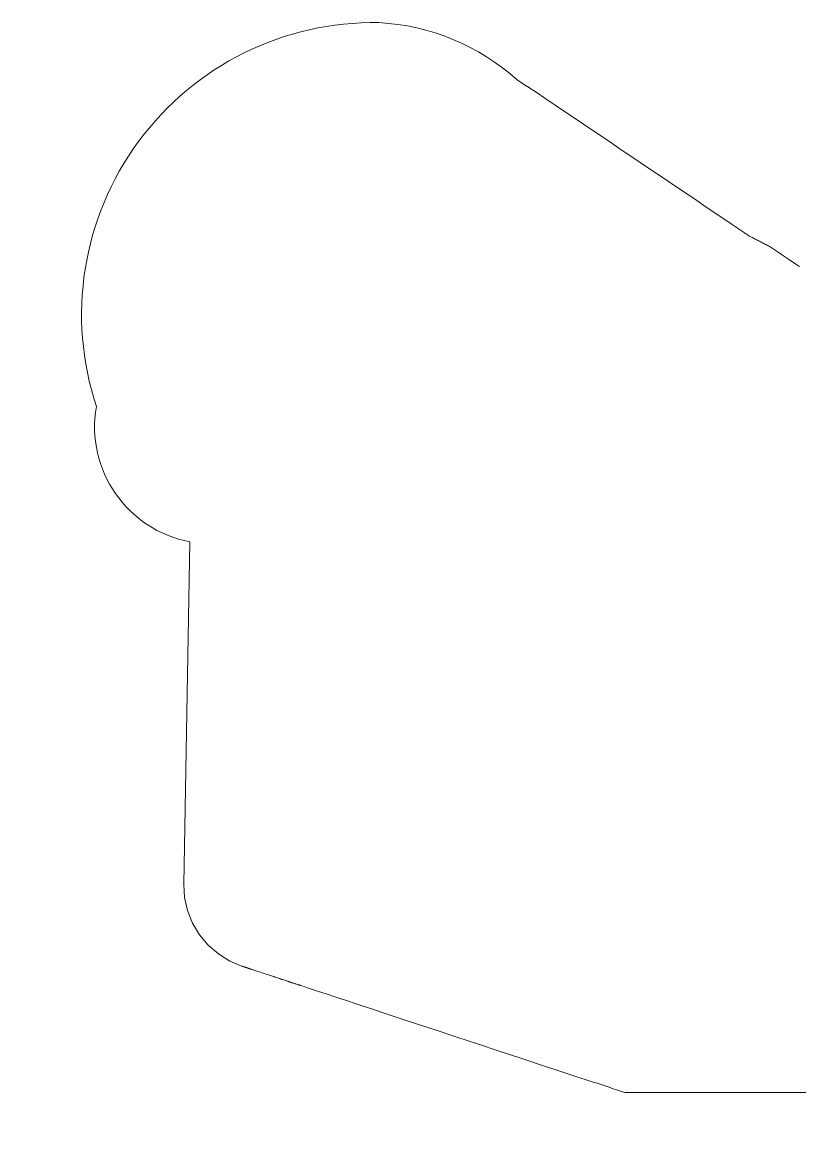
# Model space of a CAD drawing. Header units: inches. Extents: x -3905 to 10892, y 1064 to 9590.
# Drawn here: x 417.288 to 418.431, y 3838.772 to 3840.434 of the extents above; entities that cross this region are included whole.
import ezdxf

# ---------------------------------------------------------------- set-up
doc = ezdxf.new("R2010")
doc.units = ezdxf.units.IN
doc.header["$MEASUREMENT"] = 0
doc.layers.add('SECTIONS', color=70, linetype='Continuous', lineweight=0)
doc.styles.add('DS-TXT1', font='arial.ttf', dxfattribs={"oblique": 10})
doc.dimstyles.new('DS-Fraction$7', dxfattribs={"dimtxt": 0.125, "dimasz": 0.125, "dimexe": 0.06, "dimexo": 0.06, "dimgap": 0.02, "dimtad": 0, "dimdec": 3, "dimzin": 0, "dimdsep": 46, "dimlunit": 4, "dimtxsty": 'DS-TXT1', "dimblk": 'BOXFILLED', "dimcen": -0.06, "dimclrd": 256, "dimclre": 256, "dimclrt": 256, "dimadec": 0, "dimazin": 0, "dimtfac": 1, "dimtdec": 3, "dimtmove": 1, "dimatfit": 3, "dimfxl": 1, "dimfrac": 2, "dimtolj": 1, "dimtzin": 0, "dimlwd": 0, "dimlwe": -1, "dimarcsym": 0})

# ---------------------------------------------------------------- blocks, each defined once
blk = doc.blocks.new('_BoxFilled')
at = {"color": 0, "linetype": 'ByBlock', "lineweight": -2}
blk.add_line((-0.5, 0), (-1, 0), dxfattribs=at)
at = {"color": 0, "linetype": 'ByBlock'}
blk.add_solid([(-0.5, 0.5), (0.5, 0.5), (-0.5, -0.5), (0.5, -0.5)], dxfattribs=at)

msp = doc.modelspace()

# ---------------------------------------------------------------- linework, layer by layer
at = {"layer": 'SECTIONS', "linetype": 'Continuous', "lineweight": 15}
msp.add_lwpolyline([(418.43158, 3840.07525), (418.4314, 3840.07538), (418.43121, 3840.0755), (418.43103, 3840.07562), (418.43085, 3840.07575), (418.43066, 3840.07587), (418.43048, 3840.07599), (418.4303, 3840.07612), (418.43012, 3840.07624), (418.42993, 3840.07636), (418.42975, 3840.07649), (418.42957, 3840.07661), (418.42938, 3840.07673), (418.4292, 3840.07686), (418.42902, 3840.07698), (418.42883, 3840.0771), (418.42865, 3840.07723), (418.42847, 3840.07735), (418.42829, 3840.07747), (418.4281, 3840.0776), (418.42792, 3840.07772), (418.42774, 3840.07784), (418.42757, 3840.07796), (418.4274, 3840.07807), (418.42722, 3840.07819), (418.42705, 3840.07831), (418.42688, 3840.07842), (418.4267, 3840.07854), (418.42653, 3840.07866), (418.42636, 3840.07877), (418.42619, 3840.07889), (418.42601, 3840.07901), (418.42584, 3840.07912), (418.42567, 3840.07924), (418.42549, 3840.07936), (418.42532, 3840.07947), (418.42515, 3840.07959), (418.42497, 3840.07971), (418.4248, 3840.07982), (418.42463, 3840.07994), (418.42446, 3840.08006), (418.42429, 3840.08017), (418.42413, 3840.08028), (418.42396, 3840.08039), (418.4238, 3840.0805), (418.42364, 3840.08061), (418.42348, 3840.08072), (418.42331, 3840.08083), (418.42315, 3840.08094), (418.42299, 3840.08105), (418.42282, 3840.08116), (418.42266, 3840.08127), (418.4225, 3840.08138), (418.42234, 3840.08149), (418.42217, 3840.0816), (418.42201, 3840.08171), (418.42185, 3840.08182), (418.42168, 3840.08193), (418.42152, 3840.08204), (418.42136, 3840.08215), (418.42119, 3840.08226), (418.42104, 3840.08236), (418.42089, 3840.08246), (418.42073, 3840.08257), (418.42058, 3840.08267), (418.42043, 3840.08277), (418.42028, 3840.08288), (418.42012, 3840.08298), (418.41997, 3840.08308), (418.41982, 3840.08319), (418.41967, 3840.08329), (418.41951, 3840.08339), (418.41936, 3840.0835), (418.41921, 3840.0836), (418.41905, 3840.0837), (418.4189, 3840.0838), (418.41875, 3840.08391), (418.4186, 3840.08401), (418.41844, 3840.08411), (418.41829, 3840.08422), (418.41814, 3840.08432), (418.41799, 3840.08442), (418.41785, 3840.08451), (418.41771, 3840.08461), (418.41757, 3840.0847), (418.41742, 3840.0848), (418.41728, 3840.0849), (418.41714, 3840.08499), (418.417, 3840.08509), (418.41685, 3840.08519), (418.41671, 3840.08528), (418.41657, 3840.08538), (418.41643, 3840.08547), (418.41628, 3840.08557), (418.41614, 3840.08567), (418.416, 3840.08576), (418.41585, 3840.08586), (418.41571, 3840.08596), (418.41557, 3840.08605), (418.41543, 3840.08615), (418.41528, 3840.08624), (418.41515, 3840.08633), (418.41502, 3840.08642), (418.41489, 3840.08651), (418.41475, 3840.0866), (418.41462, 3840.08669), (418.41449, 3840.08678), (418.41436, 3840.08687), (418.41423, 3840.08696), (418.41409, 3840.08705), (418.41396, 3840.08714), (418.41383, 3840.08723), (418.4137, 3840.08732), (418.41356, 3840.08741), (418.41343, 3840.08749), (418.4133, 3840.08758), (418.41317, 3840.08767), (418.41303, 3840.08776), (418.4129, 3840.08785), (418.41277, 3840.08794), (418.41264, 3840.08803), (418.41252, 3840.08811), (418.41239, 3840.08819), (418.41227, 3840.08828), (418.41215, 3840.08836), (418.41203, 3840.08844), (418.4119, 3840.08852), (418.41178, 3840.08861), (418.41166, 3840.08869), (418.41154, 3840.08877), (418.41142, 3840.08885), (418.41129, 3840.08894), (418.41117, 3840.08902), (418.41105, 3840.0891), (418.41093, 3840.08918), (418.4108, 3840.08927), (418.41068, 3840.08935), (418.41056, 3840.08943), (418.41044, 3840.08951), (418.41032, 3840.0896), (418.4102, 3840.08968), (418.41008, 3840.08975), (418.40997, 3840.08983), (418.40986, 3840.0899), (418.40975, 3840.08998), (418.40964, 3840.09005), (418.40953, 3840.09013), (418.40941, 3840.0902), (418.4093, 3840.09028), (418.40919, 3840.09035), (418.40908, 3840.09043), (418.40897, 3840.09051), (418.40885, 3840.09058), (418.40874, 3840.09066), (418.40863, 3840.09073), (418.40852, 3840.09081), (418.40841, 3840.09088), (418.40829, 3840.09096), (418.40818, 3840.09103), (418.40807, 3840.09111), (418.40796, 3840.09118), (418.40786, 3840.09125), (418.40776, 3840.09132), (418.40766, 3840.09139), (418.40756, 3840.09146), (418.40745, 3840.09153), (418.40735, 3840.09159), (418.40725, 3840.09166), (418.40715, 3840.09173), (418.40705, 3840.0918), (418.40695, 3840.09187), (418.40685, 3840.09194), (418.40674, 3840.092), (418.40664, 3840.09207), (418.40654, 3840.09214), (418.40644, 3840.09221), (418.40634, 3840.09228), (418.40624, 3840.09235), (418.40613, 3840.09242), (418.40603, 3840.09248), (418.40594, 3840.09255), (418.40584, 3840.09261), (418.40575, 3840.09267), (418.40566, 3840.09273), (418.40557, 3840.0928), (418.40548, 3840.09286), (418.40539, 3840.09292), (418.4053, 3840.09298), (418.40521, 3840.09304), (418.40512, 3840.0931), (418.40502, 3840.09316), (418.40493, 3840.09323), (418.40484, 3840.09329), (418.40475, 3840.09335), (418.40466, 3840.09341), (418.40457, 3840.09347), (418.40448, 3840.09353), (418.40439, 3840.09359), (418.40429, 3840.09366), (418.4042, 3840.09372), (418.40412, 3840.09378), (418.40404, 3840.09383), (418.40396, 3840.09388), (418.40388, 3840.09394), (418.4038, 3840.09399), (418.40371, 3840.09405), (418.40363, 3840.0941), (418.40355, 3840.09416), (418.40347, 3840.09421), (418.40339, 3840.09427), (418.40331, 3840.09432), (418.40323, 3840.09437), (418.40315, 3840.09443), (418.40307, 3840.09448), (418.40299, 3840.09454), (418.40291, 3840.09459), (418.40283, 3840.09465), (418.40275, 3840.0947), (418.40266, 3840.09476), (418.40258, 3840.09481), (418.40251, 3840.09486), (418.40244, 3840.09491), (418.40237, 3840.09495), (418.4023, 3840.095), (418.40223, 3840.09505), (418.40216, 3840.0951), (418.40209, 3840.09514), (418.40202, 3840.09519), (418.40195, 3840.09524), (418.40188, 3840.09529), (418.40181, 3840.09533), (418.40174, 3840.09538), (418.40167, 3840.09543), (418.4016, 3840.09548), (418.40153, 3840.09552), (418.40146, 3840.09557), (418.40139, 3840.09562), (418.40132, 3840.09567), (418.40125, 3840.09571), (418.40117, 3840.09576), (418.40111, 3840.0958), (418.40105, 3840.09584), (418.40099, 3840.09588), (418.40093, 3840.09592), (418.40087, 3840.09596), (418.40081, 3840.096), (418.40075, 3840.09604), (418.40069, 3840.09609), (418.40063, 3840.09613), (418.40057, 3840.09617), (418.40051, 3840.09621), (418.40046, 3840.09625), (418.4004, 3840.09629), (418.40034, 3840.09633), (418.40028, 3840.09637), (418.40022, 3840.09641), (418.40016, 3840.09645), (418.4001, 3840.09649), (418.40004, 3840.09653), (418.39998, 3840.09657), (418.39994, 3840.0966), (418.3999, 3840.09662), (418.39986, 3840.09665), (418.39983, 3840.09667), (418.39979, 3840.0967), (418.39975, 3840.09672), (418.39971, 3840.09675), (418.39968, 3840.09677), (418.39964, 3840.0968), (418.3996, 3840.09682), (418.39956, 3840.09685), (418.39953, 3840.09687), (418.39949, 3840.0969), (418.39945, 3840.09692), (418.39942, 3840.09695), (418.39938, 3840.09697), (418.39934, 3840.097), (418.3993, 3840.09702), (418.39927, 3840.09705), (418.39923, 3840.09707), (418.39922, 3840.09708), (418.39921, 3840.09709), (418.3992, 3840.09709), (418.39919, 3840.0971), (418.39919, 3840.0971), (418.39918, 3840.09711), (418.39917, 3840.09711), (418.39916, 3840.09712), (418.39915, 3840.09713), (418.39914, 3840.09713), (418.39914, 3840.09714), (418.39913, 3840.09714), (418.39912, 3840.09715), (418.39911, 3840.09715), (418.3991, 3840.09716), (418.39909, 3840.09717), (418.39908, 3840.09717), (418.39908, 3840.09718), (418.39907, 3840.09718), (418.39906, 3840.09719), (418.39905, 3840.09719), (418.39904, 3840.0972), (418.39903, 3840.09721), (418.39902, 3840.09721), (418.39902, 3840.09722), (418.39901, 3840.09722), (418.399, 3840.09723), (418.39899, 3840.09723), (418.39898, 3840.09724), (418.39897, 3840.09725), (418.39896, 3840.09725), (418.39896, 3840.09726), (418.39895, 3840.09726), (418.39894, 3840.09727), (418.39893, 3840.09727), (418.39892, 3840.09728), (418.39891, 3840.09729), (418.39891, 3840.09729), (418.3989, 3840.0973), (418.39889, 3840.0973), (418.39888, 3840.09731), (418.39887, 3840.09731), (418.39886, 3840.09732), (418.39885, 3840.09733), (418.39885, 3840.09733), (418.39884, 3840.09734), (418.39883, 3840.09734), (418.39882, 3840.09735), (418.39881, 3840.09735), (418.3988, 3840.09736), (418.39879, 3840.09737), (418.39879, 3840.09737), (418.39878, 3840.09738), (418.39877, 3840.09738), (418.39876, 3840.09739), (418.39875, 3840.09739), (418.39874, 3840.0974), (418.39874, 3840.09741), (418.39873, 3840.09741), (418.39872, 3840.09742), (418.39871, 3840.09742), (418.3987, 3840.09743), (418.39869, 3840.09744), (418.39868, 3840.09744), (418.39868, 3840.09745), (418.39867, 3840.09745), (418.39866, 3840.09746), (418.39865, 3840.09746), (418.39864, 3840.09747), (418.39863, 3840.09748), (418.39862, 3840.09748), (418.39862, 3840.09749), (418.39861, 3840.09749), (418.3986, 3840.0975), (418.39859, 3840.0975), (418.39858, 3840.09751), (418.39857, 3840.09752), (418.39857, 3840.09752), (418.39856, 3840.09753), (418.39855, 3840.09753), (418.39854, 3840.09754), (418.39853, 3840.09754), (418.39852, 3840.09755), (418.39851, 3840.09756), (418.39851, 3840.09756), (418.3985, 3840.09757), (418.39849, 3840.09757), (418.39848, 3840.09758), (418.39847, 3840.09758), (418.39846, 3840.09759), (418.39845, 3840.0976), (418.39845, 3840.0976), (418.39844, 3840.09761), (418.39843, 3840.09761), (418.39842, 3840.09762), (418.39841, 3840.09762), (418.3984, 3840.09763), (418.3984, 3840.09764), (418.39839, 3840.09764), (418.39838, 3840.09765), (418.39837, 3840.09765), (418.39836, 3840.09766), (418.39835, 3840.09766), (418.39834, 3840.09767), (418.39834, 3840.09768), (418.39833, 3840.09768), (418.39832, 3840.09769), (418.39831, 3840.09769), (418.3983, 3840.0977), (418.39829, 3840.0977), (418.39828, 3840.09771), (418.39828, 3840.09772), (418.39827, 3840.09772), (418.39826, 3840.09773), (418.39825, 3840.09773), (418.39824, 3840.09774), (418.39823, 3840.09774), (418.39822, 3840.09775), (418.39822, 3840.09776), (418.39821, 3840.09776), (418.3982, 3840.09777), (418.39819, 3840.09777), (418.39818, 3840.09778), (418.39817, 3840.09779), (418.39817, 3840.09779), (418.39816, 3840.0978), (418.39815, 3840.0978), (418.39814, 3840.09781), (418.39813, 3840.09781), (418.39812, 3840.09782), (418.39811, 3840.09783), (418.39811, 3840.09783), (418.3981, 3840.09784), (418.39809, 3840.09784), (418.39808, 3840.09785), (418.39807, 3840.09785), (418.39806, 3840.09786), (418.39805, 3840.09787), (418.39805, 3840.09787), (418.39804, 3840.09788), (418.39803, 3840.09788), (418.39802, 3840.09789), (418.39801, 3840.09789), (418.398, 3840.0979), (418.398, 3840.09791), (418.39799, 3840.09791), (418.39798, 3840.09792), (418.39797, 3840.09792), (418.39796, 3840.09793), (418.39795, 3840.09793), (418.39794, 3840.09794), (418.39794, 3840.09795), (418.39793, 3840.09795), (418.39792, 3840.09796), (418.39791, 3840.09796), (418.3979, 3840.09797), (418.39789, 3840.09797), (418.39788, 3840.09798), (418.39788, 3840.09799), (418.39787, 3840.09799), (418.39786, 3840.098), (418.39785, 3840.098), (418.39784, 3840.09801), (418.39783, 3840.09801), (418.39783, 3840.09802), (418.39782, 3840.09803), (418.39781, 3840.09803), (418.3978, 3840.09804), (418.39779, 3840.09804), (418.39778, 3840.09805), (418.39777, 3840.09805), (418.39777, 3840.09806), (418.39776, 3840.09807), (418.39775, 3840.09807), (418.39774, 3840.09808), (418.39773, 3840.09808), (418.39772, 3840.09809), (418.39771, 3840.09809), (418.39771, 3840.0981), (418.3977, 3840.09811), (418.39769, 3840.09811), (418.39768, 3840.09812), (418.39767, 3840.09812), (418.39766, 3840.09813), (418.39766, 3840.09814), (418.39765, 3840.09814), (418.39764, 3840.09815), (418.39763, 3840.09815), (418.39762, 3840.09816), (418.39761, 3840.09816), (418.3976, 3840.09817), (418.3976, 3840.09818), (418.39759, 3840.09818), (418.39758, 3840.09819), (418.39757, 3840.09819), (418.39756, 3840.0982), (418.39755, 3840.0982), (418.39754, 3840.09821), (418.39754, 3840.09822), (418.39753, 3840.09822), (418.39752, 3840.09823), (418.39751, 3840.09823), (418.3975, 3840.09824), (418.39749, 3840.09824), (418.39748, 3840.09825), (418.39748, 3840.09826), (418.39747, 3840.09826), (418.39746, 3840.09827), (418.39745, 3840.09827), (418.39744, 3840.09828), (418.39743, 3840.09828), (418.39743, 3840.09829), (418.39742, 3840.0983), (418.39741, 3840.0983), (418.3974, 3840.09831), (418.39739, 3840.09831), (418.39738, 3840.09832), (418.39737, 3840.09832), (418.39737, 3840.09833), (418.39736, 3840.09834), (418.39735, 3840.09834), (418.39734, 3840.09835), (418.39733, 3840.09835), (418.39732, 3840.09836), (418.39731, 3840.09836), (418.39731, 3840.09837), (418.3973, 3840.09838), (418.39729, 3840.09838), (418.39728, 3840.09839), (418.39727, 3840.09839), (418.39726, 3840.0984), (418.39726, 3840.0984), (418.39725, 3840.09841), (418.39724, 3840.09842), (418.39723, 3840.09842), (418.39722, 3840.09843), (418.39721, 3840.09843), (418.3972, 3840.09844), (418.3972, 3840.09844), (418.39719, 3840.09845), (418.39718, 3840.09846), (418.39717, 3840.09846), (418.39716, 3840.09847), (418.39715, 3840.09847), (418.39714, 3840.09848), (418.39714, 3840.09849), (418.39713, 3840.09849), (418.39712, 3840.0985), (418.39711, 3840.0985), (418.3971, 3840.09851), (418.39709, 3840.09851), (418.39709, 3840.09852), (418.39708, 3840.09853), (418.39707, 3840.09853), (418.39706, 3840.09854), (418.39705, 3840.09854), (418.39704, 3840.09855), (418.39703, 3840.09855), (418.39703, 3840.09856), (418.39702, 3840.09857), (418.39701, 3840.09857), (418.397, 3840.09858), (418.39699, 3840.09858), (418.39698, 3840.09859), (418.39697, 3840.09859), (418.39697, 3840.0986), (418.39696, 3840.09861), (418.39695, 3840.09861), (418.39694, 3840.09862), (418.39693, 3840.09862), (418.39692, 3840.09863), (418.39692, 3840.09863), (418.39691, 3840.09864), (418.3969, 3840.09865), (418.39689, 3840.09865), (418.39688, 3840.09866), (418.39687, 3840.09866), (418.39686, 3840.09867), (418.39686, 3840.09867), (418.39685, 3840.09868), (418.39684, 3840.09869), (418.39683, 3840.09869), (418.39682, 3840.0987), (418.39681, 3840.0987), (418.3968, 3840.09871), (418.3968, 3840.09871), (418.39679, 3840.09872), (418.39678, 3840.09873), (418.39677, 3840.09873), (418.39676, 3840.09874), (418.39675, 3840.09874), (418.39674, 3840.09875), (418.39674, 3840.09875), (418.39673, 3840.09876), (418.39672, 3840.09877), (418.39671, 3840.09877), (418.3967, 3840.09878), (418.39669, 3840.09878), (418.39669, 3840.09879), (418.39668, 3840.09879), (418.39667, 3840.0988), (418.39666, 3840.09881), (418.39665, 3840.09881), (418.39664, 3840.09882), (418.39663, 3840.09882), (418.39663, 3840.09883), (418.39662, 3840.09883), (418.39661, 3840.09884), (418.3966, 3840.09885), (418.39659, 3840.09885), (418.39658, 3840.09886), (418.39657, 3840.09886), (418.39657, 3840.09887), (418.39656, 3840.09888), (418.39655, 3840.09888), (418.39654, 3840.09889), (418.39653, 3840.09889), (418.39652, 3840.0989), (418.39652, 3840.0989), (418.39651, 3840.09891), (418.3965, 3840.09892), (418.39649, 3840.09892), (418.39648, 3840.09893), (418.39647, 3840.09893), (418.39646, 3840.09894), (418.39646, 3840.09894), (418.39645, 3840.09895), (418.39644, 3840.09896), (418.39643, 3840.09896), (418.39642, 3840.09897), (418.39641, 3840.09897), (418.3964, 3840.09898), (418.3964, 3840.09898), (418.39639, 3840.09899), (418.39638, 3840.099), (418.39637, 3840.099), (418.39636, 3840.09901), (418.39635, 3840.09901), (418.39635, 3840.09902), (418.39634, 3840.09902), (418.39633, 3840.09903), (418.39632, 3840.09904), (418.39631, 3840.09904), (418.3963, 3840.09905), (418.39629, 3840.09905), (418.39629, 3840.09906), (418.39628, 3840.09906), (418.39627, 3840.09907), (418.39626, 3840.09908), (418.39625, 3840.09908), (418.39624, 3840.09909), (418.39623, 3840.09909), (418.39623, 3840.0991), (418.39622, 3840.0991), (418.39621, 3840.09911), (418.3962, 3840.09912), (418.39619, 3840.09912), (418.39618, 3840.09913), (418.39618, 3840.09913), (418.39617, 3840.09914), (418.39616, 3840.09914), (418.39615, 3840.09915), (418.39614, 3840.09916), (418.39613, 3840.09916), (418.39612, 3840.09917), (418.39612, 3840.09917), (418.39611, 3840.09918), (418.3961, 3840.09918), (418.39609, 3840.09919), (418.39608, 3840.0992), (418.39607, 3840.0992), (418.39606, 3840.09921), (418.39606, 3840.09921), (418.39605, 3840.09922), (418.39604, 3840.09923), (418.39603, 3840.09923), (418.39602, 3840.09924), (418.39601, 3840.09924), (418.396, 3840.09925), (418.396, 3840.09925), (418.39599, 3840.09926), (418.39598, 3840.09927), (418.39597, 3840.09927), (418.39596, 3840.09928), (418.39595, 3840.09928), (418.39595, 3840.09929), (418.39594, 3840.09929), (418.39593, 3840.0993), (418.39592, 3840.09931), (418.39591, 3840.09931), (418.3959, 3840.09932), (418.39589, 3840.09932), (418.39589, 3840.09933), (418.39588, 3840.09933), (418.39587, 3840.09934), (418.39586, 3840.09935), (418.39585, 3840.09935), (418.39584, 3840.09936), (418.39583, 3840.09936), (418.39583, 3840.09937), (418.39582, 3840.09937), (418.39581, 3840.09938), (418.3958, 3840.09939), (418.39579, 3840.09939), (418.39578, 3840.0994), (418.39578, 3840.0994), (418.39577, 3840.09941), (418.39576, 3840.09941), (418.39575, 3840.09942), (418.39574, 3840.09943), (418.39573, 3840.09943), (418.39572, 3840.09944), (418.39572, 3840.09944), (418.39571, 3840.09945), (418.3957, 3840.09945), (418.39569, 3840.09946), (418.39568, 3840.09947), (418.39567, 3840.09947), (418.39566, 3840.09948), (418.39566, 3840.09948), (418.39565, 3840.09949), (418.39564, 3840.09949), (418.39563, 3840.0995), (418.39562, 3840.09951), (418.39561, 3840.09951), (418.39561, 3840.09952), (418.3956, 3840.09952), (418.39559, 3840.09953), (418.39558, 3840.09953), (418.39557, 3840.09954), (418.39556, 3840.09955), (418.39555, 3840.09955), (418.39555, 3840.09956), (418.39554, 3840.09956), (418.39553, 3840.09957), (418.39552, 3840.09958), (418.39551, 3840.09958), (418.3955, 3840.09959), (418.39549, 3840.09959), (418.39549, 3840.0996), (418.39548, 3840.0996), (418.39547, 3840.09961), (418.39546, 3840.09962), (418.39545, 3840.09962), (418.39544, 3840.09963), (418.39544, 3840.09963), (418.39543, 3840.09964), (418.39542, 3840.09964), (418.39541, 3840.09965), (418.3954, 3840.09966), (418.39539, 3840.09966), (418.39538, 3840.09967), (418.39538, 3840.09967), (418.39537, 3840.09968), (418.39536, 3840.09968), (418.39535, 3840.09969), (418.39534, 3840.0997), (418.39533, 3840.0997), (418.39532, 3840.09971), (418.39532, 3840.09971), (418.39531, 3840.09972), (418.3953, 3840.09972), (418.39529, 3840.09973), (418.39528, 3840.09974), (418.39527, 3840.09974), (418.39526, 3840.09975), (418.39526, 3840.09975), (418.39525, 3840.09976), (418.39524, 3840.09976), (418.39523, 3840.09977), (418.39522, 3840.09978), (418.39521, 3840.09978), (418.39521, 3840.09979), (418.3952, 3840.09979), (418.39519, 3840.0998), (418.39518, 3840.0998), (418.39517, 3840.09981), (418.39516, 3840.09982), (418.39515, 3840.09982), (418.39515, 3840.09983), (418.39514, 3840.09983), (418.39513, 3840.09984), (418.39512, 3840.09984), (418.39511, 3840.09985), (418.3951, 3840.09986), (418.39509, 3840.09986), (418.39509, 3840.09987), (418.39508, 3840.09987), (418.39507, 3840.09988), (418.39506, 3840.09988), (418.39505, 3840.09989), (418.39504, 3840.0999), (418.39504, 3840.0999), (418.39503, 3840.09991), (418.39502, 3840.09991), (418.39501, 3840.09992), (418.395, 3840.09993), (418.39499, 3840.09993), (418.39498, 3840.09994), (418.39498, 3840.09994), (418.39497, 3840.09995), (418.39496, 3840.09995), (418.39495, 3840.09996), (418.39494, 3840.09997), (418.39493, 3840.09997), (418.39492, 3840.09998), (418.39492, 3840.09998), (418.39491, 3840.09999), (418.3949, 3840.09999), (418.39489, 3840.1), (418.39488, 3840.10001), (418.39487, 3840.10001), (418.39487, 3840.10002), (418.39486, 3840.10002), (418.39485, 3840.10003), (418.39484, 3840.10003), (418.39483, 3840.10004), (418.39482, 3840.10005), (418.39481, 3840.10005), (418.39481, 3840.10006), (418.3948, 3840.10006), (418.39479, 3840.10007), (418.39478, 3840.10007), (418.39477, 3840.10008), (418.39476, 3840.10009), (418.39475, 3840.10009), (418.39475, 3840.1001), (418.39474, 3840.1001), (418.39473, 3840.10011), (418.39472, 3840.10011), (418.39471, 3840.10012), (418.3947, 3840.10013), (418.39469, 3840.10013), (418.39469, 3840.10014), (418.39468, 3840.10014), (418.39467, 3840.10015), (418.39466, 3840.10015), (418.39465, 3840.10016), (418.39464, 3840.10017), (418.39464, 3840.10017), (418.39463, 3840.10018), (418.39462, 3840.10018), (418.39461, 3840.10019), (418.3946, 3840.10019), (418.39459, 3840.1002), (418.39458, 3840.10021), (418.39458, 3840.10021), (418.39457, 3840.10022), (418.39456, 3840.10022), (418.39455, 3840.10023), (418.39454, 3840.10023), (418.39453, 3840.10024), (418.39452, 3840.10025), (418.39452, 3840.10025), (418.39451, 3840.10026), (418.3945, 3840.10026), (418.39449, 3840.10027), (418.39448, 3840.10028), (418.39447, 3840.10028), (418.39447, 3840.10029), (418.39446, 3840.10029), (418.39445, 3840.1003), (418.39444, 3840.1003), (418.39443, 3840.10031), (418.39442, 3840.10032), (418.39441, 3840.10032), (418.39441, 3840.10033), (418.3944, 3840.10033), (418.39439, 3840.10034), (418.39438, 3840.10034), (418.39437, 3840.10035), (418.39436, 3840.10036), (418.39435, 3840.10036), (418.39435, 3840.10037), (418.39434, 3840.10037), (418.39433, 3840.10038), (418.39432, 3840.10038), (418.39431, 3840.10039), (418.3943, 3840.1004), (418.3943, 3840.1004), (418.39429, 3840.10041), (418.39428, 3840.10041), (418.39427, 3840.10042), (418.39426, 3840.10042), (418.39425, 3840.10043), (418.39424, 3840.10044), (418.39424, 3840.10044), (418.39423, 3840.10045), (418.39422, 3840.10045), (418.39421, 3840.10046), (418.3942, 3840.10046), (418.39419, 3840.10047), (418.39418, 3840.10048), (418.39418, 3840.10048), (418.39417, 3840.10049), (418.39416, 3840.10049), (418.39415, 3840.1005), (418.39414, 3840.1005), (418.39413, 3840.10051), (418.39413, 3840.10052), (418.39412, 3840.10052), (418.39411, 3840.10053), (418.3941, 3840.10053), (418.39409, 3840.10054), (418.39408, 3840.10054), (418.39407, 3840.10055), (418.39407, 3840.10056), (418.39406, 3840.10056), (418.39405, 3840.10057), (418.39404, 3840.10057), (418.39403, 3840.10058), (418.39402, 3840.10058), (418.39401, 3840.10059), (418.39401, 3840.1006), (418.394, 3840.1006), (418.39399, 3840.10061), (418.39398, 3840.10061), (418.39397, 3840.10062), (418.39396, 3840.10063), (418.39395, 3840.10063), (418.39395, 3840.10064), (418.39394, 3840.10064), (418.39393, 3840.10065), (418.39392, 3840.10065), (418.39391, 3840.10066), (418.3939, 3840.10067), (418.3939, 3840.10067), (418.39389, 3840.10068), (418.39388, 3840.10068), (418.39387, 3840.10069), (418.39386, 3840.10069), (418.39385, 3840.1007), (418.39384, 3840.10071), (418.39384, 3840.10071), (418.39383, 3840.10072), (418.39382, 3840.10072), (418.39381, 3840.10073), (418.3938, 3840.10073), (418.39379, 3840.10074), (418.39378, 3840.10075), (418.39378, 3840.10075), (418.39377, 3840.10076), (418.39376, 3840.10076), (418.39375, 3840.10077), (418.39374, 3840.10077), (418.39373, 3840.10078), (418.39373, 3840.10079), (418.39372, 3840.10079), (418.39371, 3840.1008), (418.3937, 3840.1008), (418.39369, 3840.10081), (418.39368, 3840.10081), (418.39367, 3840.10082), (418.39367, 3840.10083), (418.39366, 3840.10083), (418.39365, 3840.10084), (418.39364, 3840.10084), (418.39363, 3840.10085), (418.39362, 3840.10085), (418.39361, 3840.10086), (418.39361, 3840.10087), (418.3936, 3840.10087), (418.39359, 3840.10088), (418.39358, 3840.10088), (418.39357, 3840.10089), (418.39356, 3840.10089), (418.39356, 3840.1009), (418.39355, 3840.10091), (418.39354, 3840.10091), (418.39353, 3840.10092), (418.39352, 3840.10092), (418.39351, 3840.10093), (418.3935, 3840.10093), (418.3935, 3840.10094), (418.39349, 3840.10095), (418.39348, 3840.10095), (418.39347, 3840.10096), (418.39346, 3840.10096), (418.39345, 3840.10097), (418.39344, 3840.10097), (418.39344, 3840.10098), (418.39343, 3840.10099), (418.39342, 3840.10099), (418.39341, 3840.101), (418.3934, 3840.101), (418.39339, 3840.10101), (418.39339, 3840.10102), (418.39338, 3840.10102), (418.39337, 3840.10103), (418.39336, 3840.10103), (418.39335, 3840.10104), (418.39334, 3840.10104), (418.39333, 3840.10105), (418.39333, 3840.10106), (418.39332, 3840.10106), (418.39331, 3840.10107), (418.3933, 3840.10107), (418.39329, 3840.10108), (418.39328, 3840.10108), (418.39327, 3840.10109), (418.39327, 3840.1011), (418.39326, 3840.1011), (418.39325, 3840.10111), (418.39324, 3840.10111), (418.39323, 3840.10112), (418.39322, 3840.10112), (418.39321, 3840.10113), (418.39321, 3840.10114), (418.3932, 3840.10114), (418.39319, 3840.10115), (418.39318, 3840.10115), (418.39317, 3840.10116), (418.39316, 3840.10116), (418.39316, 3840.10117), (418.39315, 3840.10118), (418.39314, 3840.10118), (418.39313, 3840.10119), (418.39312, 3840.10119), (418.39311, 3840.1012), (418.3931, 3840.1012), (418.3931, 3840.10121), (418.39309, 3840.10122), (418.39308, 3840.10122), (418.39307, 3840.10123), (418.39306, 3840.10123), (418.39305, 3840.10124), (418.39304, 3840.10124), (418.39304, 3840.10125), (418.39303, 3840.10126), (418.39302, 3840.10126), (418.39301, 3840.10127), (418.393, 3840.10127), (418.39299, 3840.10128), (418.39299, 3840.10128), (418.39298, 3840.10129), (418.39297, 3840.1013), (418.39296, 3840.1013), (418.39295, 3840.10131), (418.39294, 3840.10131), (418.39293, 3840.10132), (418.39293, 3840.10132), (418.39292, 3840.10133), (418.39291, 3840.10134), (418.3929, 3840.10134), (418.39289, 3840.10135), (418.39288, 3840.10135), (418.39287, 3840.10136), (418.39287, 3840.10137), (418.39286, 3840.10137), (418.39285, 3840.10138), (418.39284, 3840.10138), (418.39283, 3840.10139), (418.39282, 3840.10139), (418.39282, 3840.1014), (418.39281, 3840.10141), (418.3928, 3840.10141), (418.39279, 3840.10142), (418.39278, 3840.10142), (418.39277, 3840.10143), (418.39276, 3840.10143), (418.39276, 3840.10144), (418.39275, 3840.10145), (418.39274, 3840.10145), (418.39273, 3840.10146), (418.39272, 3840.10146), (418.39271, 3840.10147), (418.3927, 3840.10147), (418.3927, 3840.10148), (418.39269, 3840.10149), (418.39268, 3840.10149), (418.39267, 3840.1015), (418.39266, 3840.1015), (418.39265, 3840.10151), (418.39265, 3840.10151), (418.39264, 3840.10152), (418.39263, 3840.10153), (418.39262, 3840.10153), (418.39261, 3840.10154), (418.3926, 3840.10154), (418.39259, 3840.10155), (418.39259, 3840.10155), (418.39258, 3840.10156), (418.39257, 3840.10157), (418.39256, 3840.10157), (418.39255, 3840.10158), (418.39254, 3840.10158), (418.39253, 3840.10159), (418.39253, 3840.10159), (418.39252, 3840.1016), (418.39251, 3840.10161), (418.3925, 3840.10161), (418.39249, 3840.10162), (418.39248, 3840.10162), (418.39247, 3840.10163), (418.39247, 3840.10163), (418.39246, 3840.10164), (418.39245, 3840.10165), (418.39244, 3840.10165), (418.39243, 3840.10166), (418.39242, 3840.10166), (418.39242, 3840.10167), (418.39241, 3840.10167), (418.3924, 3840.10168), (418.39239, 3840.10169), (418.39238, 3840.10169), (418.39237, 3840.1017), (418.39236, 3840.1017), (418.39236, 3840.10171), (418.39235, 3840.10172), (418.39234, 3840.10172), (418.39233, 3840.10173), (418.39232, 3840.10173), (418.39231, 3840.10174), (418.3923, 3840.10174), (418.3923, 3840.10175), (418.39229, 3840.10176), (418.39228, 3840.10176), (418.39227, 3840.10177), (418.39226, 3840.10177), (418.39225, 3840.10178), (418.39225, 3840.10178), (418.39224, 3840.10179), (418.39223, 3840.1018), (418.39222, 3840.1018), (418.39221, 3840.10181), (418.3922, 3840.10181), (418.39219, 3840.10182), (418.39219, 3840.10182), (418.39218, 3840.10183), (418.39217, 3840.10184), (418.39216, 3840.10184), (418.39215, 3840.10185), (418.39214, 3840.10185), (418.39213, 3840.10186), (418.39213, 3840.10186), (418.39212, 3840.10187), (418.39211, 3840.10188), (418.3921, 3840.10188), (418.39209, 3840.10189), (418.39208, 3840.10189), (418.39208, 3840.1019), (418.39207, 3840.1019), (418.39206, 3840.10191), (418.39205, 3840.10192), (418.39204, 3840.10192), (418.39203, 3840.10193), (418.39202, 3840.10193), (418.39202, 3840.10194), (418.39201, 3840.10194), (418.392, 3840.10195), (418.39199, 3840.10196), (418.39198, 3840.10196), (418.39197, 3840.10197), (418.39196, 3840.10197), (418.39196, 3840.10198), (418.39195, 3840.10198), (418.39194, 3840.10199), (418.39193, 3840.102), (418.39192, 3840.102), (418.39191, 3840.10201), (418.39191, 3840.10201), (418.3919, 3840.10202), (418.39189, 3840.10202), (418.39188, 3840.10203), (418.39187, 3840.10204), (418.39186, 3840.10204), (418.39185, 3840.10205), (418.39185, 3840.10205), (418.39184, 3840.10206), (418.39183, 3840.10207), (418.39182, 3840.10207), (418.39181, 3840.10208), (418.3918, 3840.10208), (418.39179, 3840.10209), (418.39179, 3840.10209), (418.39178, 3840.1021), (418.39177, 3840.10211), (418.39176, 3840.10211), (418.39175, 3840.10212), (418.39174, 3840.10212), (418.39173, 3840.10213), (418.39173, 3840.10213), (418.39172, 3840.10214), (418.39171, 3840.10215), (418.3917, 3840.10215), (418.39169, 3840.10216), (418.39168, 3840.10216), (418.39168, 3840.10217), (418.39167, 3840.10217), (418.39166, 3840.10218), (418.39165, 3840.10219), (418.39164, 3840.10219), (418.39163, 3840.1022), (418.39162, 3840.1022), (418.39162, 3840.10221), (418.39161, 3840.10221), (418.3916, 3840.10222), (418.39159, 3840.10223), (418.39158, 3840.10223), (418.39157, 3840.10224), (418.39156, 3840.10224), (418.39156, 3840.10225), (418.39155, 3840.10225), (418.39154, 3840.10226), (418.39153, 3840.10227), (418.39152, 3840.10227), (418.39151, 3840.10228), (418.39151, 3840.10228), (418.3915, 3840.10229), (418.39149, 3840.10229), (418.39148, 3840.1023), (418.39147, 3840.10231), (418.39146, 3840.10231), (418.39145, 3840.10232), (418.39145, 3840.10232), (418.39144, 3840.10233), (418.39143, 3840.10233), (418.39142, 3840.10234), (418.39141, 3840.10235), (418.3914, 3840.10235), (418.39139, 3840.10236), (418.39139, 3840.10236), (418.39138, 3840.10237), (418.39137, 3840.10237), (418.39136, 3840.10238), (418.39135, 3840.10239), (418.39134, 3840.10239), (418.39134, 3840.1024), (418.39133, 3840.1024), (418.39132, 3840.10241), (418.39131, 3840.10242), (418.3913, 3840.10242), (418.39129, 3840.10243), (418.39128, 3840.10243), (418.39128, 3840.10244), (418.39127, 3840.10244), (418.39126, 3840.10245), (418.39125, 3840.10246), (418.39124, 3840.10246), (418.39123, 3840.10247), (418.39122, 3840.10247), (418.39122, 3840.10248), (418.39121, 3840.10248), (418.3912, 3840.10249), (418.39119, 3840.1025), (418.39118, 3840.1025), (418.39117, 3840.10251), (418.39117, 3840.10251), (418.39116, 3840.10252), (418.39115, 3840.10252), (418.39114, 3840.10253), (418.39113, 3840.10254), (418.39112, 3840.10254), (418.39111, 3840.10255), (418.39111, 3840.10255), (418.3911, 3840.10256), (418.39109, 3840.10256), (418.39108, 3840.10257), (418.39107, 3840.10258), (418.39106, 3840.10258), (418.39105, 3840.10259), (418.39105, 3840.10259), (418.39104, 3840.1026), (418.39103, 3840.1026), (418.39102, 3840.10261), (418.39101, 3840.10262), (418.391, 3840.10262), (418.39099, 3840.10263), (418.39099, 3840.10263), (418.39098, 3840.10264), (418.39097, 3840.10264), (418.39096, 3840.10265), (418.39095, 3840.10266), (418.39094, 3840.10266), (418.39094, 3840.10267), (418.39093, 3840.10267), (418.39092, 3840.10268), (418.39091, 3840.10268), (418.3909, 3840.10269), (418.39089, 3840.1027), (418.39088, 3840.1027), (418.39088, 3840.10271), (418.39087, 3840.10271), (418.39086, 3840.10272), (418.39085, 3840.10272), (418.39084, 3840.10273), (418.39083, 3840.10274), (418.39082, 3840.10274), (418.39082, 3840.10275), (418.39081, 3840.10275), (418.3908, 3840.10276), (418.39079, 3840.10277), (418.39078, 3840.10277), (418.39077, 3840.10278), (418.39077, 3840.10278), (418.39076, 3840.10279), (418.39075, 3840.10279), (418.39074, 3840.1028), (418.39073, 3840.10281), (418.39072, 3840.10281), (418.39071, 3840.10282), (418.39071, 3840.10282), (418.3907, 3840.10283), (418.39069, 3840.10283), (418.39068, 3840.10284), (418.39067, 3840.10285), (418.39066, 3840.10285), (418.39065, 3840.10286), (418.39065, 3840.10286), (418.39064, 3840.10287), (418.39063, 3840.10287), (418.39062, 3840.10288), (418.39061, 3840.10289), (418.3906, 3840.10289), (418.3906, 3840.1029), (418.39059, 3840.1029), (418.39058, 3840.10291), (418.39057, 3840.10291), (418.39056, 3840.10292), (418.39055, 3840.10293), (418.39054, 3840.10293), (418.39054, 3840.10294), (418.39053, 3840.10294), (418.39052, 3840.10295), (418.39051, 3840.10295), (418.3905, 3840.10296), (418.39049, 3840.10297), (418.39048, 3840.10297), (418.39048, 3840.10298), (418.39047, 3840.10298), (418.39046, 3840.10299), (418.39045, 3840.10299), (418.39044, 3840.103), (418.39043, 3840.10301), (418.39043, 3840.10301), (418.39042, 3840.10302), (418.39041, 3840.10302), (418.3904, 3840.10303), (418.39039, 3840.10303), (418.39038, 3840.10304), (418.39037, 3840.10305), (418.39037, 3840.10305), (418.39036, 3840.10306), (418.39035, 3840.10306), (418.39034, 3840.10307), (418.39033, 3840.10307), (418.39032, 3840.10308), (418.39031, 3840.10309), (418.39031, 3840.10309), (418.3903, 3840.1031), (418.39029, 3840.1031), (418.39028, 3840.10311), (418.39027, 3840.10311), (418.39026, 3840.10312), (418.39025, 3840.10313), (418.39025, 3840.10313), (418.39024, 3840.10314), (418.39023, 3840.10314), (418.39022, 3840.10315), (418.39021, 3840.10316), (418.3902, 3840.10316), (418.3902, 3840.10317), (418.39019, 3840.10317), (418.39018, 3840.10318), (418.39017, 3840.10318), (418.39016, 3840.10319), (418.39015, 3840.1032), (418.39014, 3840.1032), (418.39014, 3840.10321), (418.39013, 3840.10321), (418.39012, 3840.10322), (418.39011, 3840.10322), (418.3901, 3840.10323), (418.39009, 3840.10324), (418.39008, 3840.10324), (418.39008, 3840.10325), (418.39007, 3840.10325), (418.39006, 3840.10326), (418.39005, 3840.10326), (418.39004, 3840.10327), (418.39003, 3840.10328), (418.39003, 3840.10328), (418.39002, 3840.10329), (418.39001, 3840.10329), (418.39, 3840.1033), (418.38999, 3840.1033), (418.38998, 3840.10331), (418.38997, 3840.10332), (418.38997, 3840.10332), (418.38996, 3840.10333), (418.38995, 3840.10333), (418.38994, 3840.10334), (418.38993, 3840.10334), (418.38992, 3840.10335), (418.38991, 3840.10336), (418.38991, 3840.10336), (418.3899, 3840.10337), (418.38989, 3840.10337), (418.38988, 3840.10338), (418.38987, 3840.10338), (418.38986, 3840.10339), (418.38986, 3840.1034), (418.38985, 3840.1034), (418.38984, 3840.10341), (418.38983, 3840.10341), (418.38982, 3840.10342), (418.38981, 3840.10342), (418.3898, 3840.10343), (418.3898, 3840.10344), (418.38979, 3840.10344), (418.38978, 3840.10345), (418.38977, 3840.10345), (418.38976, 3840.10346), (418.38975, 3840.10346), (418.38973, 3840.10348), (418.38971, 3840.1035), (418.38968, 3840.10351), (418.38965, 3840.10353), (418.38963, 3840.10355), (418.3896, 3840.10357), (418.38957, 3840.10359), (418.38955, 3840.1036), (418.38952, 3840.10362), (418.38949, 3840.10364), (418.38947, 3840.10366), (418.38944, 3840.10368), (418.38941, 3840.10369), (418.38939, 3840.10371), (418.38936, 3840.10373), (418.38933, 3840.10375), (418.38931, 3840.10377), (418.38928, 3840.10378), (418.38925, 3840.1038), (418.38923, 3840.10382), (418.38919, 3840.10385), (418.38914, 3840.10388), (418.3891, 3840.10391), (418.38906, 3840.10393), (418.38901, 3840.10396), (418.38897, 3840.10399), (418.38892, 3840.10402), (418.38888, 3840.10405), (418.38884, 3840.10408), (418.38879, 3840.10411), (418.38875, 3840.10414), (418.38871, 3840.10417), (418.38866, 3840.1042), (418.38862, 3840.10423), (418.38857, 3840.10426), (418.38853, 3840.10429), (418.38849, 3840.10432), (418.38844, 3840.10435), (418.3884, 3840.10438), (418.38836, 3840.10441), (418.38831, 3840.10444), (418.38827, 3840.10446), (418.38823, 3840.10449), (418.38819, 3840.10452), (418.38815, 3840.10455), (418.38811, 3840.10457), (418.38807, 3840.1046), (418.38803, 3840.10463), (418.38799, 3840.10466), (418.38795, 3840.10468), (418.38791, 3840.10471), (418.38787, 3840.10474), (418.38783, 3840.10477), (418.38778, 3840.10479), (418.38774, 3840.10482), (418.3877, 3840.10485), (418.38766, 3840.10488), (418.38762, 3840.1049), (418.38758, 3840.10493), (418.38754, 3840.10496), (418.38619, 3840.10565), (418.38469, 3840.10641), (418.38319, 3840.10718), (418.38169, 3840.10794), (418.3802, 3840.1087), (418.3787, 3840.10947), (418.3772, 3840.11023), (418.3757, 3840.111), (418.3742, 3840.11176), (418.37271, 3840.11253), (418.37121, 3840.11329), (418.36971, 3840.11405), (418.36821, 3840.11482), (418.36671, 3840.11558), (418.36521, 3840.11635), (418.36372, 3840.11711), (418.36222, 3840.11787), (418.36072, 3840.11864), (418.35922, 3840.1194), (418.35772, 3840.12017), (418.35706, 3840.12061), (418.35573, 3840.12151), (418.35441, 3840.1224), (418.35308, 3840.1233), (418.35176, 3840.12419), (418.35043, 3840.12509), (418.3491, 3840.12598), (418.34778, 3840.12688), (418.34645, 3840.12777), (418.34512, 3840.12867), (418.3438, 3840.12956), (418.34247, 3840.13046), (418.34114, 3840.13135), (418.33982, 3840.13224), (418.33849, 3840.13314), (418.33717, 3840.13403), (418.33584, 3840.13493), (418.33451, 3840.13582), (418.33319, 3840.13672), (418.33186, 3840.13761), (418.32216, 3840.14416), (418.30826, 3840.15353), (418.29436, 3840.1629), (418.28047, 3840.17228), (418.26657, 3840.18165), (418.25267, 3840.19103), (418.23877, 3840.2004), (418.22488, 3840.20977), (418.21098, 3840.21915), (418.19708, 3840.22852), (418.18319, 3840.23789), (418.16929, 3840.24727), (418.15539, 3840.25664), (418.1415, 3840.26601), (418.1276, 3840.27539), (418.1137, 3840.28476), (418.09981, 3840.29413), (418.08591, 3840.30351), (418.07201, 3840.31288), (418.05812, 3840.32225), (418.04422, 3840.33163), (418.03483, 3840.33795), (418.03446, 3840.33817), (418.03409, 3840.33839), (418.03373, 3840.3386), (418.03336, 3840.33882), (418.03299, 3840.33904), (418.03263, 3840.33925), (418.03226, 3840.33947), (418.03189, 3840.33969), (418.03153, 3840.3399), (418.03116, 3840.34012), (418.03079, 3840.34034), (418.03043, 3840.34055), (418.03006, 3840.34077), (418.02969, 3840.34099), (418.02933, 3840.3412), (418.02896, 3840.34142), (418.02859, 3840.34164), (418.02823, 3840.34185), (418.02786, 3840.34207), (418.02749, 3840.34229), (418.02713, 3840.3425), (418.01612, 3840.3499, 0.1717835), (417.81268, 3840.4341, 0.5168542), (417.39706, 3839.86934, 0.4102705), (417.53466, 3839.67035), (417.52567, 3839.16721), (417.5269, 3839.1474), (417.53124, 3839.12802), (417.5386, 3839.10959), (417.54878, 3839.09254), (417.56153, 3839.07734), (417.57654, 3839.06432), (417.59335, 3839.05388), (417.61065, 3839.04655), (417.61141, 3839.0463), (417.61148, 3839.04627), (417.61153, 3839.04626), (417.61158, 3839.04624), (417.61165, 3839.04622), (417.61172, 3839.04619), (417.6118, 3839.04617), (417.61189, 3839.04614), (417.612, 3839.0461), (417.61211, 3839.04606), (417.61223, 3839.04602), (417.61236, 3839.04598), (417.61251, 3839.04593), (417.61266, 3839.04588), (417.61282, 3839.04583), (417.61299, 3839.04577), (417.61317, 3839.04572), (417.61335, 3839.04566), (417.61352, 3839.0456), (417.61369, 3839.04554), (417.61384, 3839.04549), (417.61399, 3839.04544), (417.61413, 3839.0454), (417.61428, 3839.04535), (417.61442, 3839.0453), (417.61456, 3839.04526), (417.6147, 3839.04521), (417.61485, 3839.04516), (417.615, 3839.04511), (417.61517, 3839.04506), (417.61534, 3839.045), (417.61553, 3839.04494), (417.61573, 3839.04487), (417.61594, 3839.0448), (417.61618, 3839.04472), (417.61643, 3839.04464), (417.6167, 3839.04455), (417.617, 3839.04445), (417.61732, 3839.04434), (417.61767, 3839.04423), (417.61805, 3839.0441), (417.61846, 3839.04397), (417.61891, 3839.04382), (417.61938, 3839.04367), (417.6199, 3839.0435), (417.62045, 3839.04331), (417.62104, 3839.04312), (417.62167, 3839.04291), (417.62235, 3839.04269), (417.62307, 3839.04245), (417.62385, 3839.04219), (417.62467, 3839.04192), (417.62555, 3839.04163), (417.62653, 3839.04131), (417.62762, 3839.04095), (417.62881, 3839.04056), (417.63012, 3839.04013), (417.63154, 3839.03966), (417.63309, 3839.03915), (417.63476, 3839.0386), (417.63656, 3839.038), (417.6385, 3839.03736), (417.64057, 3839.03668), (417.64279, 3839.03595), (417.64516, 3839.03516), (417.64769, 3839.03433), (417.65037, 3839.03345), (417.65321, 3839.03251), (417.65623, 3839.03152), (417.65759, 3839.03107), (417.65779, 3839.031), (417.65799, 3839.03094), (417.65818, 3839.03087), (417.65836, 3839.03081), (417.65854, 3839.03075), (417.65871, 3839.0307), (417.65887, 3839.03065), (417.65902, 3839.03059), (417.65917, 3839.03055), (417.65931, 3839.0305), (417.65945, 3839.03045), (417.65958, 3839.03041), (417.6597, 3839.03037), (417.65982, 3839.03033), (417.65993, 3839.0303), (417.66003, 3839.03026), (417.66013, 3839.03023), (417.66023, 3839.0302), (417.66037, 3839.03015), (417.66172, 3839.02971), (417.6635, 3839.02912), (417.66523, 3839.02855), (417.66688, 3839.028), (417.66847, 3839.02748), (417.66997, 3839.02699), (417.67139, 3839.02652), (417.67272, 3839.02608), (417.67399, 3839.02566), (417.67517, 3839.02527), (417.67629, 3839.0249), (417.67733, 3839.02456), (417.67829, 3839.02424), (417.67917, 3839.02395), (417.67997, 3839.02369), (417.68068, 3839.02345), (417.6813, 3839.02325), (417.68183, 3839.02307), (417.68227, 3839.02293), (417.68261, 3839.02282), (417.68322, 3839.02262), (417.68398, 3839.02237), (417.6848, 3839.02209), (417.68568, 3839.0218), (417.68661, 3839.0215), (417.68756, 3839.02119), (417.68852, 3839.02087), (417.68949, 3839.02055), (417.69045, 3839.02023), (417.69138, 3839.01993), (417.69227, 3839.01963), (417.69312, 3839.01935), (417.69389, 3839.0191), (417.69459, 3839.01886), (417.6952, 3839.01866), (417.6957, 3839.0185), (417.69607, 3839.01838), (417.69633, 3839.01829), (417.69648, 3839.01824), (417.69653, 3839.01823), (417.69712, 3839.01803), (417.69914, 3839.01737), (417.70266, 3839.01621), (417.70785, 3839.01449), (417.71488, 3839.01218), (417.72388, 3839.00921), (417.73494, 3839.00556), (417.74808, 3839.00123), (417.76336, 3838.99619), (417.7808, 3838.99044), (417.80039, 3838.98398), (417.82204, 3838.97684), (417.84566, 3838.96905), (417.87117, 3838.96064), (417.89848, 3838.95164), (417.92744, 3838.94209), (417.95791, 3838.93204), (417.98975, 3838.92154), (418.02278, 3838.91065), (418.05655, 3838.89951), (418.0625, 3838.89755), (418.06845, 3838.89559), (418.07439, 3838.89363), (418.08034, 3838.89167), (418.08629, 3838.88971), (418.09223, 3838.88775), (418.09818, 3838.88579), (418.10412, 3838.88383), (418.11007, 3838.88187), (418.11602, 3838.87991), (418.12196, 3838.87795), (418.12791, 3838.87599), (418.13386, 3838.87403), (418.1398, 3838.87207), (418.14575, 3838.87011), (418.15169, 3838.86815), (418.15764, 3838.86618), (418.16359, 3838.86422), (418.16953, 3838.86226), (418.17523, 3838.86052), (418.17887, 3838.86052), (418.18252, 3838.86052), (418.18616, 3838.86052), (418.18981, 3838.86052), (418.19345, 3838.86052), (418.1971, 3838.86052), (418.20074, 3838.86052), (418.20439, 3838.86051), (418.20803, 3838.86051), (418.21168, 3838.86051), (418.21532, 3838.86051), (418.21896, 3838.86051), (418.22261, 3838.86051), (418.22625, 3838.86051), (418.2299, 3838.86051), (418.23354, 3838.86051), (418.23719, 3838.86051), (418.24083, 3838.86051), (418.24448, 3838.86051), (418.24907, 3838.86051), (418.25724, 3838.86051), (418.26541, 3838.86051), (418.27358, 3838.86051), (418.28175, 3838.86051), (418.28991, 3838.86051), (418.29808, 3838.86051), (418.30625, 3838.86051), (418.31442, 3838.86051), (418.32259, 3838.86051), (418.33076, 3838.86051), (418.33892, 3838.86051), (418.34709, 3838.86051), (418.35526, 3838.86051), (418.36343, 3838.86051), (418.3716, 3838.86051), (418.37977, 3838.86051), (418.38793, 3838.86051), (418.3961, 3838.86051), (418.40427, 3838.86051), (418.4188, 3838.86051), (418.44744, 3838.86051)], format="xyb", dxfattribs=at)
for points, knots in [([(417.68266, 3839.0228), (417.68337, 3839.02257), (417.68424, 3839.02228), (417.68615, 3839.02165), (417.68719, 3839.02131), (417.68929, 3839.02061), (417.69035, 3839.02026), (417.69234, 3839.01961), (417.69327, 3839.0193), (417.69484, 3839.01878), (417.69549, 3839.01857), (417.69589, 3839.01844)], [1.9993467, 1.9993467, 1.9993467, 1.9993467, 2.4021395, 2.4021395, 2.8049322, 2.8049322, 3.2077249, 3.2077249, 3.6105177, 3.6105177, 4.0133104, 4.0133104, 4.0133104, 4.0133104]), ([(417.69646, 3839.01825), (417.69646, 3839.01825), (417.69645, 3839.01825), (417.69634, 3839.01829), (417.69607, 3839.01838), (417.69589, 3839.01844), (417.69598, 3839.01841), (417.69606, 3839.01838), (417.6962, 3839.01833), (417.69626, 3839.01831), (417.69636, 3839.01828), (417.6964, 3839.01827), (417.69647, 3839.01825), (417.69649, 3839.01824), (417.69652, 3839.01823), (417.69653, 3839.01823), (417.69653, 3839.01823)], [0, 0, 0, 0, 0.05141648, 0.05141648, 0.2311464, 0.2311464, 0.2311464, 0.32053, 0.32053, 0.40991359, 0.40991359, 0.49929719, 0.49929719, 0.58868078, 0.58868078, 0.67806437, 0.67806437, 0.67806437, 0.67806437])]:
    msp.add_open_spline(points, degree=3, knots=knots, dxfattribs=at)

# ---------------------------------------------------------------- leaders
at = {"layer": 'SECTIONS', "linetype": 'Continuous', "lineweight": 5, "path_type": 1, "annotation_type": 0, "has_hookline": 1, "hookline_direction": 1, "text_width": 14.73135}
msp.add_leader([(419.25983, 3835.65247), (408.23718, 3839.34532), (396.14769, 3839.22469)], dimstyle='DS-Fraction$7', override={"dimscale": 10, "dimgap": 0.02, "dimtad": 0}, dxfattribs=at)

doc.saveas('drawing.dxf')
